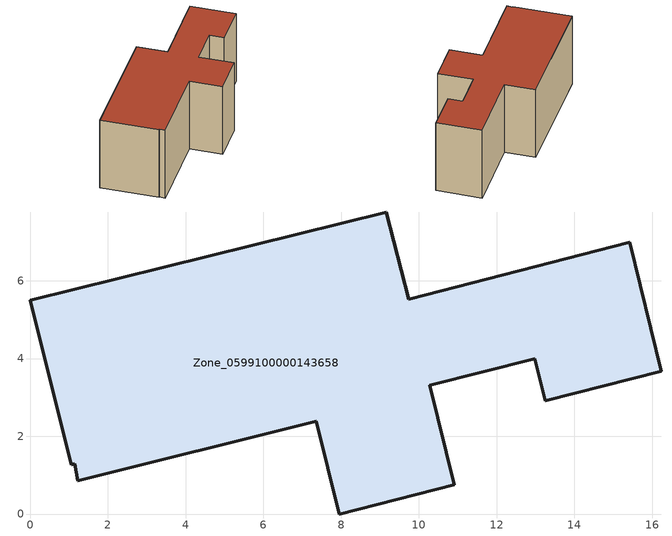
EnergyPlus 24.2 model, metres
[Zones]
Zone_0599100000143658
 floor ground (C_G): 1.06,1.27 0,5.5 9.16,7.77 9.74,5.53 15.43,6.99 16.24,3.67 13.25,2.92 12.97,3.99 10.28,3.31 10.91,0.75 7.95,0 7.36,2.39 1.23,0.86 1.15,1.29 z0
 wall outside (C_F): 7.36,2.39 7.95,0 10.91,0.75 10.28,3.31 12.97,3.99 13.25,2.92 16.24,3.67 15.43,6.99 9.74,5.53 9.16,7.77 0,5.5 1.06,1.27 1.15,1.29 1.23,0.86 7.36,2.39 z0:5.87
 roof outside (C_R): 1.15,1.29 1.23,0.86 7.36,2.39 7.95,0 10.91,0.75 10.28,3.31 12.97,3.99 13.25,2.92 16.24,3.67 15.43,6.99 9.74,5.53 9.16,7.77 0,5.5 1.06,1.27 z5.87
[BUILDING]
Pand.0599100000143658: North Axis=0; Terrain=City; Loads Convergence Tolerance Value=0.04; Temperature Convergence Tolerance Value=0.4; Solar Distribution=FullExterior; Maximum Number of Warmup Days=25; Minimum Number of Warmup Days=1
[Site:Location]
Rotterdam.The.Hague.AP_ZH_NLD Design_Conditions: Latitude=51.96; Longitude=4.45; Time Zone=1; Elevation=-4.5
[SITE:GROUNDTEMPERATURE:BUILDINGSURFACE]
18, 18, 18, 18, 18, 18, 18, 18, 18, 18, 18, 18
[MATERIAL] Thermal Absorptance=0.9; Solar Absorptance=0.7; Visible Absorptance=0.7
Name | Roughness | Thickness | Conductivity | Density | Specific Heat
G.TI.1965-1974 | MediumSmooth | 0.15 | 0.882353 | 540 | 1210
F.TI.1965-1974 | Rough | 0.3 | 0.697674 | 1920 | 840
R.TI.1965-1974 | MediumRough | 0.2 | 0.232558 | 1500 | 1000
[CONSTRUCTION]
C_G: G.TI.1965-1974
C_F: F.TI.1965-1974
C_R: R.TI.1965-1974
[ZONE]
Zone_0599100000143658: Type=1; Multiplier=1; Ceiling Height=Autocalculate; Volume=Autocalculate; Floor Area=autocalculate; Part of Total Floor Area=Yes
[ZONEINFILTRATION:DESIGNFLOWRATE]
Infil_Zone_0599100000143658: Zone or ZoneList or Space or SpaceList=Zone_0599100000143658; Schedule=AlwaysOn; Design Flow Rate Calculation Method=Flow/Area; Flow Rate per Floor Area=0.003; Constant Term Coefficient=1; Temperature Term Coefficient=0; Velocity Term Coefficient=0; Velocity Squared Term Coefficient=0
[HVACTEMPLATE:ZONE:IDEALLOADSAIRSYSTEM]
Zone_0599100000143658: Maximum Heating Supply Air Temperature=50; Minimum Cooling Supply Air Temperature=13; Maximum Heating Supply Air Humidity Ratio=0.0156; Minimum Cooling Supply Air Humidity Ratio=0.0077; Heating Limit=NoLimit; Cooling Limit=NoLimit; Dehumidification Control Type=ConstantSensibleHeatRatio; Cooling Sensible Heat Ratio=0.7; Dehumidification Setpoint=60; Humidification Control Type=None; Humidification Setpoint=30; Outdoor Air Method=None; Outdoor Air Flow Rate per Person=0.00944; Outdoor Air Flow Rate per Zone Floor Area=0; Outdoor Air Flow Rate per Zone=0; Demand Controlled Ventilation Type=None; Outdoor Air Economizer Type=NoEconomizer; Heat Recovery Type=None; Sensible Heat Recovery Effectiveness=0.7; Latent Heat Recovery Effectiveness=0.65
[ZONECONTROL:THERMOSTAT]
ThermostatControl_Zone_0599100000143658: Zone or ZoneList=Zone_0599100000143658; Control Type Schedule=DualSetpointControlType; Control 1=Thermostat_Zone_0599100000143658; Temperature Difference Between Cutout And Setpoint=0
[THERMOSTATSETPOINT:DUALSETPOINT]
Thermostat_Zone_0599100000143658: Heating Setpoint Temperature Schedule=HeatingSetpoint_Zone_0599100000143658; Cooling Setpoint Temperature Schedule=CoolingSetpoint_Zone_0599100000143658
[SCHEDULE:COMPACT]
HeatingSetpoint_Zone_0599100000143658: Through: 12/31, For: AllDays, Until: 24:00, 21
CoolingSetpoint_Zone_0599100000143658: Through: 12/31, For: AllDays, Until: 24:00, 24
DualSetpointControlType: Through: 12/31, For: AllDays, Until: 24:00, 4
AlwaysOn: Through: 12/31, For: AllDays, Until: 24:00, 1
